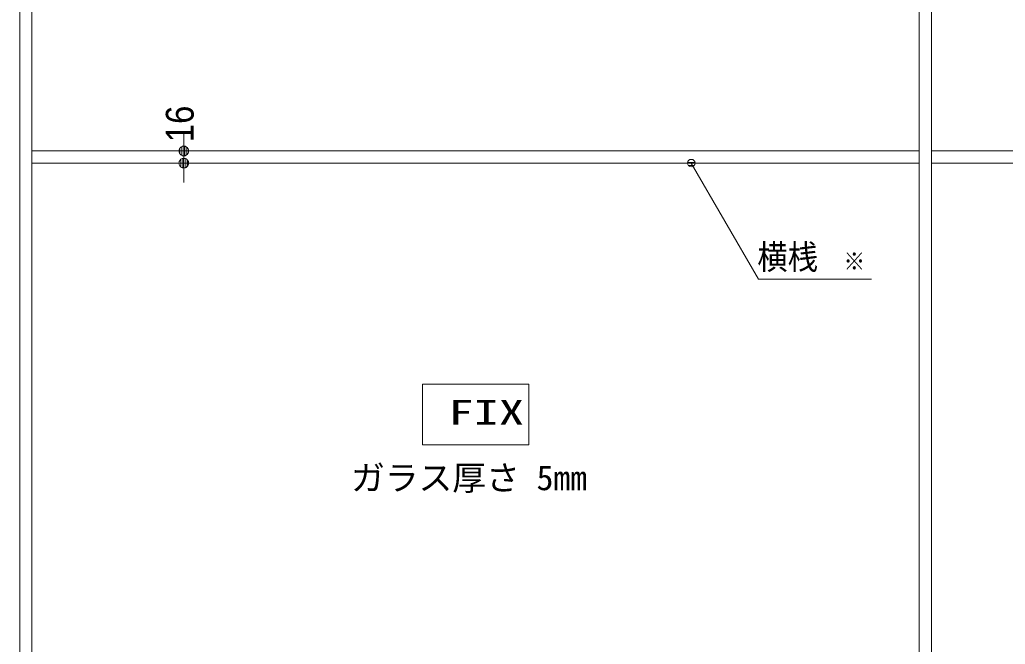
# Model space of a CAD drawing. Units: millimetres, scale not verified. Extents: x -6062 to 6062, y -3045 to 3045.
# Drawn here: x -4788 to -3490, y -1110 to -287 of the extents above; entities that cross this region are included whole.
import ezdxf
from ezdxf.enums import TextEntityAlignment as Align

# ---------------------------------------------------------------- set-up
doc = ezdxf.new("R2010")
doc.units = ezdxf.units.MM
doc.header["$LTSCALE"] = 20
for name, color, linetype, lineweight in [('0-1_2寸法-3', 7, 'Continuous', 9), ('0-2_3一般', 7, 'Continuous', 9), ('0-4_0', 7, 'Continuous', 9), ('0-5_2寸法-2', 7, 'Continuous', 9)]:
    doc.layers.add(name, color=color, linetype=linetype, lineweight=lineweight)
doc.styles.add('ＭＳ ゴシック', font='')
doc.styles.add('ＭＳ Ｐゴシック', font='')
doc.styles.get('ＭＳ ゴシック').set_extended_font_data('MS Gothic')
doc.styles.get('ＭＳ Ｐゴシック').set_extended_font_data('MS PGothic')

# ---------------------------------------------------------------- blocks, each defined once
blk = doc.blocks.new('グループ-109')
at = {"layer": '0-2_3一般'}
blk.add_line((-60000, 7000), (-60000, -40000), dxfattribs=at)
blk = doc.blocks.new('グループ-110')
at = {"layer": '0-2_3一般'}
for p, q in [((-60000, -40000), (-60000, 6840)), ((-59680, -40000), (-59680, 6840)), ((-36320, 6840), (-36320, -40000)), ((-36000, 6840), (-36000, -40000)), ((-36320, -39740), (-36320, 6100)), ((-36000, -39740), (-36000, 6100)), ((-36320, -9200), (-59680, -9200)), ((-12640, -9200), (-36000, -9200)), ((-36320, -9520), (-59680, -9520)), ((-12640, -9520), (-36000, -9520))]:
    blk.add_line(p, q, dxfattribs=at)
blk = doc.blocks.new('グループ-111')
at = {"layer": '0-2_3一般'}
for name in ['グループ-109', 'グループ-110']:
    blk.add_blockref(name, (0, 0), dxfattribs=at)
blk = doc.blocks.new('_Dot')
at = {"layer": '0-4_0'}
for p, q in [((-10, 0), (-20, 0)), ((9.78, 2), (-9.78, 2)), ((7.99, 6), (-7.99, 6)), ((9.16, -3.98), (-9.16, -3.98)), ((6, -7.98), (-6, -7.98))]:
    blk.add_line(p, q, dxfattribs=at)
for points in [[(10, 0), (9.92, 1.25), (9.69, 2.49), (9.3, 3.68), (8.76, 4.82), (8.09, 5.88), (7.29, 6.85), (6.37, 7.71), (5.36, 8.44), (4.26, 9.05), (3.09, 9.51), (1.87, 9.82), (0.63, 9.98), (-0.63, 9.98), (-1.87, 9.82), (-3.09, 9.51), (-4.26, 9.05), (-5.36, 8.44), (-6.37, 7.71), (-7.29, 6.85), (-8.09, 5.88), (-8.76, 4.82), (-9.3, 3.68), (-9.69, 2.49), (-9.92, 1.25), (-10, 0), (0, 0)], [(-10, 0), (-9.92, -1.25), (-9.69, -2.49), (-9.3, -3.68), (-8.76, -4.82), (-8.09, -5.88), (-7.29, -6.85), (-6.37, -7.71), (-5.36, -8.44), (-4.26, -9.05), (-3.09, -9.51), (-1.87, -9.82), (-0.63, -9.98), (0.63, -9.98), (1.87, -9.82), (3.09, -9.51), (4.26, -9.05), (5.36, -8.44), (6.37, -7.71), (7.29, -6.85), (8.09, -5.88), (8.76, -4.82), (9.3, -3.68), (9.69, -2.49), (9.92, -1.25), (10, 0), (0, 0)]]:
    blk.add_lwpolyline(points, close=True, dxfattribs=at)

msp = doc.modelspace()

# ---------------------------------------------------------------- linework, layer by layer
at = {"layer": '0-1_2寸法-3'}
for p, q in [((-3898.61, -475.01), (-3908.39, -475.01)), ((-3899.5, -479.01), (-3907.5, -479.01)), ((-3903.33, -471.01), (-3903.67, -471.01)), ((-3903.33, -471.01), (-3903.67, -471.01))]:
    msp.add_line(p, q, dxfattribs=at)
msp.add_lwpolyline([(-3666.16, -628.84), (-3815.26, -628.84), (-3903.5, -476)], dxfattribs=at)
msp.add_lwpolyline([(-4117.5, -847), (-4257.5, -847), (-4257.5, -767), (-4117.5, -767)], close=True, dxfattribs=at)
msp.add_circle((-3903.5, -476), 5.01, dxfattribs=at)
msp.add_circle((-3903.5, -476), 5.01, dxfattribs=at)
at = {"layer": '0-5_2寸法-2'}
for p, q in [((-4571.5, -447.29), (-4571.5, -434.58)), ((-4571.5, -460), (-4571.5, -476)), ((-4551.5, -460), (-4551.3, -460)), ((-4551.5, -476), (-4551.3, -476)), ((-4571.5, -488.71), (-4571.5, -501.42))]:
    msp.add_line(p, q, dxfattribs=at)

# ---------------------------------------------------------------- block references
at = {"layer": '0-2_3一般', "xscale": 0.05, "yscale": 0.05}
msp.add_blockref('グループ-111', (-1787.5, 0), dxfattribs=at)
at = {"layer": '0-5_2寸法-2', "xscale": 0.6356201, "yscale": 0.6356201}
for p, rotation in [((-4571.5, -460), 270), ((-4571.5, -476), 90)]:
    msp.add_blockref('_Dot', p, dxfattribs=dict(at, rotation=rotation))

# ---------------------------------------------------------------- texts
at = {"layer": '0-1_2寸法-3', "style": 'ＭＳ ゴシック'}
for s, height, width, p in [('横桟', 32.55, 0.9, (-3816.61, -625.66)), ('※', 23.31, 0.9, (-3703.26, -623.88)), ('FIX', 32.55, 1.5, (-4223.25, -830.17))]:
    msp.add_text(s, height=height, dxfattribs=dict(at, width=width)).set_placement(p, align=Align.BOTTOM_LEFT)
msp.add_text('ガラス厚さ 5mm', height=32.55, dxfattribs=at).set_placement((-4351.29, -916.45), align=Align.BOTTOM_LEFT)
at = {"layer": '0-5_2寸法-2', "style": 'ＭＳ Ｐゴシック', "width": 0.9}
msp.add_text('16', height=36.66, rotation=90, dxfattribs=at).set_placement((-4547.53, -448.33), align=Align.BOTTOM_LEFT)

doc.saveas('drawing.dxf')
